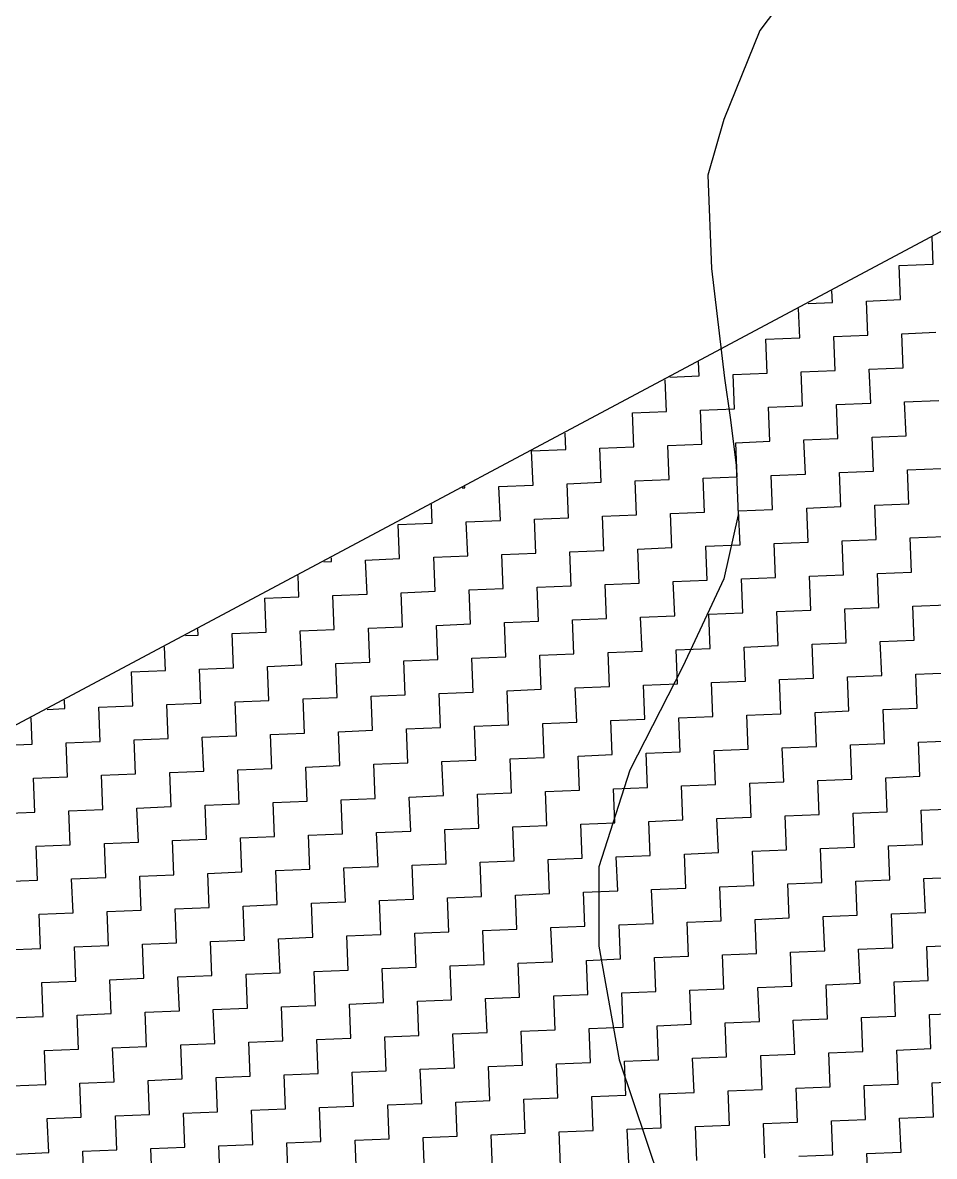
# Model space of a CAD drawing. Header units: metres. Extents: x 281802 to 284768, y 2076477 to 2081449.
# Drawn here: x 282218.1 to 282333.2, y 2077022.1 to 2077165.3 of the extents above; entities that cross this region are included whole.
import ezdxf

# ---------------------------------------------------------------- set-up
doc = ezdxf.new("R2010")
doc.units = ezdxf.units.M
for name, color, linetype in [('LINE_WATER', 4, 'Continuous'), ('POLY_HATCH', 12, 'Continuous'), ('POLY_PARCEL', 6, 'Continuous')]:
    doc.layers.add(name, color=color, linetype=linetype)

msp = doc.modelspace()

# ---------------------------------------------------------------- linework, layer by layer
at = {"layer": 'LINE_WATER'}
for p, q in [((282318.88, 2077174.55), (282311.15, 2077164.25)), ((282311.15, 2077164.25), (282306.61, 2077153.04)), ((282306.61, 2077153.04), (282304.59, 2077146.02)), ((282304.59, 2077146.02), (282305.07, 2077134.22)), ((282305.07, 2077134.22), (282306.68, 2077120.37)), ((282306.68, 2077120.37), (282307.41, 2077115.4)), ((282307.41, 2077115.4), (282308.18, 2077109.39)), ((282308.18, 2077109.39), (282308.44, 2077103.1)), ((282308.44, 2077103.1), (282306.6, 2077095.02)), ((282306.6, 2077095.02), (282301.43, 2077083.98)), ((282301.43, 2077083.98), (282294.74, 2077070.87)), ((282294.74, 2077070.87), (282290.81, 2077058.67)), ((282290.81, 2077058.67), (282290.82, 2077048.64)), ((282290.82, 2077048.64), (282293.41, 2077034.3)), ((282293.41, 2077034.3), (282298.88, 2077018.07))]:
    msp.add_line(p, q, dxfattribs=at)
at = {"layer": 'POLY_HATCH'}
msp.add_line((282517.72, 2077236.83), (282210.15, 2077072.83), dxfattribs=at)
at = {"layer": 'POLY_HATCH', "linetype": 'Continuous'}
for p, q in [((282333.06, 2077134.76), (282332.92, 2077138.16)), ((282328.76, 2077134.59), (282333.06, 2077134.76)), ((282328.93, 2077130.29), (282328.76, 2077134.59)), ((282320.33, 2077129.94), (282320.27, 2077131.41)), ((282317.28, 2077129.82), (282320.33, 2077129.94)), ((282324.63, 2077130.11), (282328.93, 2077130.29)), ((282324.81, 2077125.82), (282324.63, 2077130.11)), ((282316.21, 2077125.47), (282316.06, 2077129.17)), ((282320.51, 2077125.64), (282324.81, 2077125.82)), ((282320.68, 2077121.34), (282320.51, 2077125.64)), ((282329.11, 2077125.99), (282333.4, 2077126.16)), ((282329.28, 2077121.69), (282329.11, 2077125.99)), ((282311.91, 2077125.29), (282316.21, 2077125.47)), ((282312.09, 2077120.99), (282311.91, 2077125.29)), ((282303.49, 2077120.65), (282303.42, 2077122.42)), ((282316.38, 2077121.17), (282320.68, 2077121.34)), ((282324.98, 2077121.52), (282329.28, 2077121.69)), ((282325.16, 2077117.22), (282324.98, 2077121.52)), ((282299.36, 2077116.17), (282299.2, 2077120.18)), ((282299.8, 2077120.5), (282303.49, 2077120.65)), ((282307.79, 2077120.82), (282312.09, 2077120.99)), ((282307.96, 2077116.52), (282307.79, 2077120.82)), ((282316.56, 2077116.87), (282316.38, 2077121.17)), ((282320.86, 2077117.04), (282325.16, 2077117.22)), ((282321.03, 2077112.75), (282320.86, 2077117.04)), ((282329.45, 2077117.39), (282333.75, 2077117.57)), ((282329.63, 2077113.09), (282329.45, 2077117.39)), ((282295.07, 2077116), (282299.36, 2077116.17)), ((282295.24, 2077111.7), (282295.07, 2077116)), ((282303.66, 2077116.35), (282307.96, 2077116.52)), ((282303.84, 2077112.05), (282303.66, 2077116.35)), ((282312.26, 2077116.7), (282316.56, 2077116.87)), ((282312.43, 2077112.4), (282312.26, 2077116.7)), ((282286.64, 2077111.35), (282286.56, 2077113.44)), ((282316.73, 2077112.57), (282321.03, 2077112.75)), ((282325.33, 2077112.92), (282329.63, 2077113.09)), ((282325.5, 2077108.62), (282325.33, 2077112.92)), ((282282.34, 2077111.18), (282286.64, 2077111.35)), ((282290.94, 2077111.53), (282295.24, 2077111.7)), ((282291.11, 2077107.23), (282290.94, 2077111.53)), ((282299.54, 2077111.87), (282303.84, 2077112.05)), ((282299.71, 2077107.58), (282299.54, 2077111.87)), ((282308.14, 2077112.22), (282312.43, 2077112.4)), ((282308.31, 2077107.92), (282308.14, 2077112.22)), ((282316.91, 2077108.27), (282316.73, 2077112.57)), ((282282.52, 2077106.88), (282282.34, 2077111.18)), ((282321.21, 2077108.45), (282325.5, 2077108.62)), ((282321.38, 2077104.15), (282321.21, 2077108.45)), ((282329.8, 2077108.8), (282334.1, 2077108.97)), ((282329.98, 2077104.5), (282329.8, 2077108.8)), ((282286.82, 2077107.05), (282291.11, 2077107.23)), ((282286.99, 2077102.75), (282286.82, 2077107.05)), ((282295.41, 2077107.4), (282299.71, 2077107.58)), ((282295.59, 2077103.1), (282295.41, 2077107.4)), ((282304.01, 2077107.75), (282308.31, 2077107.92)), ((282304.18, 2077103.45), (282304.01, 2077107.75)), ((282312.61, 2077108.1), (282316.91, 2077108.27)), ((282312.78, 2077103.8), (282312.61, 2077108.1)), ((282273.58, 2077106.52), (282273.92, 2077106.53)), ((282273.92, 2077106.53), (282273.91, 2077106.69)), ((282278.22, 2077106.71), (282282.52, 2077106.88)), ((282278.39, 2077102.41), (282278.22, 2077106.71)), ((282269.8, 2077102.06), (282269.7, 2077104.45)), ((282317.08, 2077103.97), (282321.38, 2077104.15)), ((282325.68, 2077104.32), (282329.98, 2077104.5)), ((282325.85, 2077100.02), (282325.68, 2077104.32)), ((282282.69, 2077102.58), (282286.99, 2077102.75)), ((282291.29, 2077102.93), (282295.59, 2077103.1)), ((282291.46, 2077098.63), (282291.29, 2077102.93)), ((282299.89, 2077103.28), (282304.18, 2077103.45)), ((282300.06, 2077098.98), (282299.89, 2077103.28)), ((282308.48, 2077103.63), (282312.78, 2077103.8)), ((282308.66, 2077099.33), (282308.48, 2077103.63)), ((282317.25, 2077099.68), (282317.08, 2077103.97)), ((282265.5, 2077101.88), (282269.8, 2077102.06)), ((282265.67, 2077097.59), (282265.5, 2077101.88)), ((282274.09, 2077102.23), (282278.39, 2077102.41)), ((282274.27, 2077097.93), (282274.09, 2077102.23)), ((282282.87, 2077098.28), (282282.69, 2077102.58)), ((282321.55, 2077099.85), (282325.85, 2077100.02)), ((282321.73, 2077095.55), (282321.55, 2077099.85)), ((282330.15, 2077100.2), (282334.45, 2077100.37)), ((282330.32, 2077095.9), (282330.15, 2077100.2)), ((282287.16, 2077098.46), (282291.46, 2077098.63)), ((282287.34, 2077094.16), (282287.16, 2077098.46)), ((282295.76, 2077098.8), (282300.06, 2077098.98)), ((282295.94, 2077094.51), (282295.76, 2077098.8)), ((282304.36, 2077099.15), (282308.66, 2077099.33)), ((282304.53, 2077094.85), (282304.36, 2077099.15)), ((282312.96, 2077099.5), (282317.25, 2077099.68)), ((282313.13, 2077095.2), (282312.96, 2077099.5)), ((282256.11, 2077097.2), (282257.07, 2077097.24)), ((282257.07, 2077097.24), (282257.06, 2077097.7)), ((282261.37, 2077097.41), (282265.67, 2077097.59)), ((282261.55, 2077093.11), (282261.37, 2077097.41)), ((282269.97, 2077097.76), (282274.27, 2077097.93)), ((282270.14, 2077093.46), (282269.97, 2077097.76)), ((282278.57, 2077098.11), (282282.87, 2077098.28)), ((282278.74, 2077093.81), (282278.57, 2077098.11)), ((282317.43, 2077095.38), (282321.73, 2077095.55)), ((282326.03, 2077095.73), (282330.32, 2077095.9)), ((282326.2, 2077091.43), (282326.03, 2077095.73)), ((282252.95, 2077092.76), (282252.84, 2077095.46)), ((282283.04, 2077093.98), (282287.34, 2077094.16)), ((282291.64, 2077094.33), (282295.94, 2077094.51)), ((282291.81, 2077090.03), (282291.64, 2077094.33)), ((282300.23, 2077094.68), (282304.53, 2077094.85)), ((282300.41, 2077090.38), (282300.23, 2077094.68)), ((282308.83, 2077095.03), (282313.13, 2077095.2)), ((282309.01, 2077090.73), (282308.83, 2077095.03)), ((282317.6, 2077091.08), (282317.43, 2077095.38)), ((282248.65, 2077092.59), (282252.95, 2077092.76)), ((282257.25, 2077092.94), (282261.55, 2077093.11)), ((282257.42, 2077088.64), (282257.25, 2077092.94)), ((282265.85, 2077093.29), (282270.14, 2077093.46)), ((282266.02, 2077088.99), (282265.85, 2077093.29)), ((282274.44, 2077093.64), (282278.74, 2077093.81)), ((282274.62, 2077089.34), (282274.44, 2077093.64)), ((282283.21, 2077089.68), (282283.04, 2077093.98)), ((282248.83, 2077088.29), (282248.65, 2077092.59)), ((282321.9, 2077091.25), (282326.2, 2077091.43)), ((282322.08, 2077086.95), (282321.9, 2077091.25)), ((282330.5, 2077091.6), (282334.8, 2077091.77)), ((282330.67, 2077087.3), (282330.5, 2077091.6)), ((282287.51, 2077089.86), (282291.81, 2077090.03)), ((282287.69, 2077085.56), (282287.51, 2077089.86)), ((282296.11, 2077090.21), (282300.41, 2077090.38)), ((282296.28, 2077085.91), (282296.11, 2077090.21)), ((282304.71, 2077090.56), (282309.01, 2077090.73)), ((282304.88, 2077086.26), (282304.71, 2077090.56)), ((282313.3, 2077090.9), (282317.6, 2077091.08)), ((282313.48, 2077086.61), (282313.3, 2077090.9)), ((282240.23, 2077087.94), (282240.2, 2077088.72)), ((282253.12, 2077088.47), (282257.42, 2077088.64)), ((282253.3, 2077084.17), (282253.12, 2077088.47)), ((282261.72, 2077088.81), (282266.02, 2077088.99)), ((282261.9, 2077084.52), (282261.72, 2077088.81)), ((282270.32, 2077089.16), (282274.62, 2077089.34)), ((282270.49, 2077084.86), (282270.32, 2077089.16)), ((282278.92, 2077089.51), (282283.21, 2077089.68)), ((282279.09, 2077085.21), (282278.92, 2077089.51)), ((282238.63, 2077087.88), (282240.23, 2077087.94)), ((282244.53, 2077088.12), (282248.83, 2077088.29)), ((282244.7, 2077083.82), (282244.53, 2077088.12)), ((282317.78, 2077086.78), (282322.08, 2077086.95)), ((282326.37, 2077087.13), (282330.67, 2077087.3)), ((282326.55, 2077082.83), (282326.37, 2077087.13)), ((282236.1, 2077083.47), (282235.98, 2077086.47)), ((282283.39, 2077085.39), (282287.69, 2077085.56)), ((282291.99, 2077085.73), (282296.28, 2077085.91)), ((282292.16, 2077081.44), (282291.99, 2077085.73)), ((282300.58, 2077086.08), (282304.88, 2077086.26)), ((282300.76, 2077081.78), (282300.58, 2077086.08)), ((282309.18, 2077086.43), (282313.48, 2077086.61)), ((282309.35, 2077082.13), (282309.18, 2077086.43)), ((282317.95, 2077082.48), (282317.78, 2077086.78)), ((282249, 2077083.99), (282253.3, 2077084.17)), ((282257.6, 2077084.34), (282261.9, 2077084.52)), ((282257.77, 2077080.04), (282257.6, 2077084.34)), ((282266.19, 2077084.69), (282270.49, 2077084.86)), ((282266.37, 2077080.39), (282266.19, 2077084.69)), ((282274.79, 2077085.04), (282279.09, 2077085.21)), ((282274.97, 2077080.74), (282274.79, 2077085.04)), ((282283.56, 2077081.09), (282283.39, 2077085.39)), ((282231.81, 2077083.3), (282236.1, 2077083.47)), ((282231.98, 2077079), (282231.81, 2077083.3)), ((282240.4, 2077083.64), (282244.7, 2077083.82)), ((282240.58, 2077079.35), (282240.4, 2077083.64)), ((282249.17, 2077079.69), (282249, 2077083.99)), ((282322.25, 2077082.66), (282326.55, 2077082.83)), ((282322.42, 2077078.36), (282322.25, 2077082.66)), ((282330.85, 2077083), (282335.15, 2077083.18)), ((282331.02, 2077078.7), (282330.85, 2077083)), ((282287.86, 2077081.26), (282292.16, 2077081.44)), ((282288.04, 2077076.96), (282287.86, 2077081.26)), ((282296.46, 2077081.61), (282300.76, 2077081.78)), ((282296.63, 2077077.31), (282296.46, 2077081.61)), ((282305.06, 2077081.96), (282309.35, 2077082.13)), ((282305.23, 2077077.66), (282305.06, 2077081.96)), ((282313.65, 2077082.31), (282317.95, 2077082.48)), ((282313.83, 2077078.01), (282313.65, 2077082.31)), ((282253.47, 2077079.87), (282257.77, 2077080.04)), ((282253.65, 2077075.57), (282253.47, 2077079.87)), ((282262.07, 2077080.22), (282266.37, 2077080.39)), ((282262.24, 2077075.92), (282262.07, 2077080.22)), ((282270.67, 2077080.57), (282274.97, 2077080.74)), ((282270.84, 2077076.27), (282270.67, 2077080.57)), ((282279.26, 2077080.91), (282283.56, 2077081.09)), ((282279.44, 2077076.61), (282279.26, 2077080.91)), ((282221.15, 2077078.56), (282223.38, 2077078.65)), ((282223.38, 2077078.65), (282223.34, 2077079.73)), ((282227.68, 2077078.82), (282231.98, 2077079)), ((282227.86, 2077074.52), (282227.68, 2077078.82)), ((282236.28, 2077079.17), (282240.58, 2077079.35)), ((282236.45, 2077074.87), (282236.28, 2077079.17)), ((282244.88, 2077079.52), (282249.17, 2077079.69)), ((282245.05, 2077075.22), (282244.88, 2077079.52)), ((282318.13, 2077078.18), (282322.42, 2077078.36)), ((282326.72, 2077078.53), (282331.02, 2077078.7)), ((282326.9, 2077074.23), (282326.72, 2077078.53)), ((282219.26, 2077074.18), (282219.12, 2077077.48)), ((282283.74, 2077076.79), (282288.04, 2077076.96)), ((282292.33, 2077077.14), (282296.63, 2077077.31)), ((282292.51, 2077072.84), (282292.33, 2077077.14)), ((282300.93, 2077077.49), (282305.23, 2077077.66)), ((282301.11, 2077073.19), (282300.93, 2077077.49)), ((282309.53, 2077077.83), (282313.83, 2077078.01)), ((282309.7, 2077073.54), (282309.53, 2077077.83)), ((282318.3, 2077073.88), (282318.13, 2077078.18)), ((282249.35, 2077075.4), (282253.65, 2077075.57)), ((282257.95, 2077075.74), (282262.24, 2077075.92)), ((282258.12, 2077071.45), (282257.95, 2077075.74)), ((282266.54, 2077076.09), (282270.84, 2077076.27)), ((282266.72, 2077071.79), (282266.54, 2077076.09)), ((282275.14, 2077076.44), (282279.44, 2077076.61)), ((282275.31, 2077072.14), (282275.14, 2077076.44)), ((282283.91, 2077072.49), (282283.74, 2077076.79)), ((282214.96, 2077074), (282219.26, 2077074.18)), ((282223.56, 2077074.35), (282227.86, 2077074.52)), ((282223.73, 2077070.05), (282223.56, 2077074.35)), ((282232.15, 2077074.7), (282236.45, 2077074.87)), ((282232.33, 2077070.4), (282232.15, 2077074.7)), ((282240.75, 2077075.05), (282245.05, 2077075.22)), ((282240.93, 2077070.75), (282240.75, 2077075.05)), ((282249.52, 2077071.1), (282249.35, 2077075.4)), ((282322.6, 2077074.06), (282326.9, 2077074.23)), ((282322.77, 2077069.76), (282322.6, 2077074.06)), ((282331.2, 2077074.41), (282335.49, 2077074.58)), ((282331.37, 2077070.11), (282331.2, 2077074.41)), ((282288.21, 2077072.66), (282292.51, 2077072.84)), ((282288.38, 2077068.37), (282288.21, 2077072.66)), ((282296.81, 2077073.01), (282301.11, 2077073.19)), ((282296.98, 2077068.71), (282296.81, 2077073.01)), ((282305.4, 2077073.36), (282309.7, 2077073.54)), ((282305.58, 2077069.06), (282305.4, 2077073.36)), ((282314, 2077073.71), (282318.3, 2077073.88)), ((282314.18, 2077069.41), (282314, 2077073.71)), ((282253.82, 2077071.27), (282258.12, 2077071.45)), ((282254, 2077066.97), (282253.82, 2077071.27)), ((282262.42, 2077071.62), (282266.72, 2077071.79)), ((282262.59, 2077067.32), (282262.42, 2077071.62)), ((282271.02, 2077071.97), (282275.31, 2077072.14)), ((282271.19, 2077067.67), (282271.02, 2077071.97)), ((282279.61, 2077072.32), (282283.91, 2077072.49)), ((282279.79, 2077068.02), (282279.61, 2077072.32)), ((282219.43, 2077069.88), (282223.73, 2077070.05)), ((282219.61, 2077065.58), (282219.43, 2077069.88)), ((282228.03, 2077070.23), (282232.33, 2077070.4)), ((282228.2, 2077065.93), (282228.03, 2077070.23)), ((282236.63, 2077070.57), (282240.93, 2077070.75)), ((282236.8, 2077066.28), (282236.63, 2077070.57)), ((282245.22, 2077070.92), (282249.52, 2077071.1)), ((282245.4, 2077066.62), (282245.22, 2077070.92)), ((282318.47, 2077069.59), (282322.77, 2077069.76)), ((282327.07, 2077069.93), (282331.37, 2077070.11)), ((282327.25, 2077065.63), (282327.07, 2077069.93)), ((282284.09, 2077068.19), (282288.38, 2077068.37)), ((282292.68, 2077068.54), (282296.98, 2077068.71)), ((282292.86, 2077064.24), (282292.68, 2077068.54)), ((282301.28, 2077068.89), (282305.58, 2077069.06)), ((282301.45, 2077064.59), (282301.28, 2077068.89)), ((282309.88, 2077069.24), (282314.18, 2077069.41)), ((282310.05, 2077064.94), (282309.88, 2077069.24)), ((282318.65, 2077065.29), (282318.47, 2077069.59)), ((282249.7, 2077066.8), (282254, 2077066.97)), ((282258.29, 2077067.15), (282262.59, 2077067.32)), ((282258.47, 2077062.85), (282258.29, 2077067.15)), ((282266.89, 2077067.49), (282271.19, 2077067.67)), ((282267.07, 2077063.2), (282266.89, 2077067.49)), ((282275.49, 2077067.84), (282279.79, 2077068.02)), ((282275.66, 2077063.54), (282275.49, 2077067.84)), ((282284.26, 2077063.89), (282284.09, 2077068.19)), ((282215.31, 2077065.4), (282219.61, 2077065.58)), ((282223.9, 2077065.75), (282228.2, 2077065.93)), ((282224.08, 2077061.45), (282223.9, 2077065.75)), ((282232.5, 2077066.1), (282236.8, 2077066.28)), ((282232.68, 2077061.8), (282232.5, 2077066.1)), ((282241.1, 2077066.45), (282245.4, 2077066.62)), ((282241.27, 2077062.15), (282241.1, 2077066.45)), ((282249.87, 2077062.5), (282249.7, 2077066.8)), ((282322.95, 2077065.46), (282327.25, 2077065.63)), ((282331.54, 2077065.81), (282335.84, 2077065.98)), ((282331.72, 2077061.51), (282331.54, 2077065.81)), ((282288.56, 2077064.07), (282292.86, 2077064.24)), ((282288.73, 2077059.77), (282288.56, 2077064.07)), ((282297.16, 2077064.42), (282301.45, 2077064.59)), ((282297.33, 2077060.12), (282297.16, 2077064.42)), ((282305.75, 2077064.76), (282310.05, 2077064.94)), ((282305.93, 2077060.47), (282305.75, 2077064.76)), ((282314.35, 2077065.11), (282318.65, 2077065.29)), ((282314.52, 2077060.81), (282314.35, 2077065.11)), ((282323.12, 2077061.16), (282322.95, 2077065.46)), ((282254.17, 2077062.67), (282258.47, 2077062.85)), ((282254.34, 2077058.38), (282254.17, 2077062.67)), ((282262.77, 2077063.02), (282267.07, 2077063.2)), ((282262.94, 2077058.72), (282262.77, 2077063.02)), ((282271.36, 2077063.37), (282275.66, 2077063.54)), ((282271.54, 2077059.07), (282271.36, 2077063.37)), ((282279.96, 2077063.72), (282284.26, 2077063.89)), ((282280.14, 2077059.42), (282279.96, 2077063.72)), ((282219.78, 2077061.28), (282224.08, 2077061.45)), ((282219.95, 2077056.98), (282219.78, 2077061.28)), ((282228.38, 2077061.63), (282232.68, 2077061.8)), ((282228.55, 2077057.33), (282228.38, 2077061.63)), ((282236.97, 2077061.98), (282241.27, 2077062.15)), ((282237.15, 2077057.68), (282236.97, 2077061.98)), ((282245.57, 2077062.33), (282249.87, 2077062.5)), ((282245.75, 2077058.03), (282245.57, 2077062.33)), ((282327.42, 2077061.34), (282331.72, 2077061.51)), ((282327.59, 2077057.04), (282327.42, 2077061.34)), ((282284.43, 2077059.59), (282288.73, 2077059.77)), ((282293.03, 2077059.94), (282297.33, 2077060.12)), ((282293.21, 2077055.64), (282293.03, 2077059.94)), ((282301.63, 2077060.29), (282305.93, 2077060.47)), ((282301.8, 2077055.99), (282301.63, 2077060.29)), ((282310.23, 2077060.64), (282314.52, 2077060.81)), ((282310.4, 2077056.34), (282310.23, 2077060.64)), ((282318.82, 2077060.99), (282323.12, 2077061.16)), ((282319, 2077056.69), (282318.82, 2077060.99)), ((282250.04, 2077058.2), (282254.34, 2077058.38)), ((282258.64, 2077058.55), (282262.94, 2077058.72)), ((282258.82, 2077054.25), (282258.64, 2077058.55)), ((282267.24, 2077058.9), (282271.54, 2077059.07)), ((282267.41, 2077054.6), (282267.24, 2077058.9)), ((282275.84, 2077059.25), (282280.14, 2077059.42)), ((282276.01, 2077054.95), (282275.84, 2077059.25)), ((282284.61, 2077055.3), (282284.43, 2077059.59)), ((282215.66, 2077056.81), (282219.95, 2077056.98)), ((282224.25, 2077057.16), (282228.55, 2077057.33)), ((282224.43, 2077052.86), (282224.25, 2077057.16)), ((282232.85, 2077057.5), (282237.15, 2077057.68)), ((282233.02, 2077053.21), (282232.85, 2077057.5)), ((282241.45, 2077057.85), (282245.75, 2077058.03)), ((282241.62, 2077053.55), (282241.45, 2077057.85)), ((282250.22, 2077053.9), (282250.04, 2077058.2)), ((282323.3, 2077056.86), (282327.59, 2077057.04)), ((282331.89, 2077057.21), (282336.19, 2077057.39)), ((282332.07, 2077052.91), (282331.89, 2077057.21)), ((282288.91, 2077055.47), (282293.21, 2077055.64)), ((282289.08, 2077051.17), (282288.91, 2077055.47)), ((282297.5, 2077055.82), (282301.8, 2077055.99)), ((282297.68, 2077051.52), (282297.5, 2077055.82)), ((282306.1, 2077056.17), (282310.4, 2077056.34)), ((282306.28, 2077051.87), (282306.1, 2077056.17)), ((282314.7, 2077056.52), (282319, 2077056.69)), ((282314.87, 2077052.22), (282314.7, 2077056.52)), ((282323.47, 2077052.56), (282323.3, 2077056.86)), ((282254.52, 2077054.08), (282258.82, 2077054.25)), ((282254.69, 2077049.78), (282254.52, 2077054.08)), ((282263.11, 2077054.42), (282267.41, 2077054.6)), ((282263.29, 2077050.13), (282263.11, 2077054.42)), ((282271.71, 2077054.77), (282276.01, 2077054.95)), ((282271.89, 2077050.47), (282271.71, 2077054.77)), ((282280.31, 2077055.12), (282284.61, 2077055.3)), ((282280.48, 2077050.82), (282280.31, 2077055.12)), ((282220.13, 2077052.68), (282224.43, 2077052.86)), ((282220.3, 2077048.38), (282220.13, 2077052.68)), ((282228.73, 2077053.03), (282233.02, 2077053.21)), ((282228.9, 2077048.73), (282228.73, 2077053.03)), ((282237.32, 2077053.38), (282241.62, 2077053.55)), ((282237.5, 2077049.08), (282237.32, 2077053.38)), ((282245.92, 2077053.73), (282250.22, 2077053.9)), ((282246.09, 2077049.43), (282245.92, 2077053.73)), ((282327.77, 2077052.74), (282332.07, 2077052.91)), ((282327.94, 2077048.44), (282327.77, 2077052.74)), ((282284.78, 2077051), (282289.08, 2077051.17)), ((282293.38, 2077051.35), (282297.68, 2077051.52)), ((282293.55, 2077047.05), (282293.38, 2077051.35)), ((282301.98, 2077051.69), (282306.28, 2077051.87)), ((282302.15, 2077047.4), (282301.98, 2077051.69)), ((282310.57, 2077052.04), (282314.87, 2077052.22)), ((282310.75, 2077047.74), (282310.57, 2077052.04)), ((282319.17, 2077052.39), (282323.47, 2077052.56)), ((282319.35, 2077048.09), (282319.17, 2077052.39)), ((282250.39, 2077049.6), (282254.69, 2077049.78)), ((282258.99, 2077049.95), (282263.29, 2077050.13)), ((282259.16, 2077045.65), (282258.99, 2077049.95)), ((282267.59, 2077050.3), (282271.89, 2077050.47)), ((282267.76, 2077046), (282267.59, 2077050.3)), ((282276.18, 2077050.65), (282280.48, 2077050.82)), ((282276.36, 2077046.35), (282276.18, 2077050.65)), ((282284.96, 2077046.7), (282284.78, 2077051)), ((282216, 2077048.21), (282220.3, 2077048.38)), ((282224.6, 2077048.56), (282228.9, 2077048.73)), ((282224.78, 2077044.26), (282224.6, 2077048.56)), ((282233.2, 2077048.91), (282237.5, 2077049.08)), ((282233.37, 2077044.61), (282233.2, 2077048.91)), ((282241.8, 2077049.26), (282246.09, 2077049.43)), ((282241.97, 2077044.96), (282241.8, 2077049.26)), ((282250.57, 2077045.31), (282250.39, 2077049.6)), ((282323.64, 2077048.27), (282327.94, 2077048.44)), ((282332.24, 2077048.61), (282336.54, 2077048.79)), ((282332.42, 2077044.32), (282332.24, 2077048.61)), ((282289.25, 2077046.87), (282293.55, 2077047.05)), ((282289.43, 2077042.57), (282289.25, 2077046.87)), ((282297.85, 2077047.22), (282302.15, 2077047.4)), ((282298.03, 2077042.92), (282297.85, 2077047.22)), ((282306.45, 2077047.57), (282310.75, 2077047.74)), ((282306.62, 2077043.27), (282306.45, 2077047.57)), ((282315.05, 2077047.92), (282319.35, 2077048.09)), ((282315.22, 2077043.62), (282315.05, 2077047.92)), ((282323.82, 2077043.97), (282323.64, 2077048.27)), ((282254.87, 2077045.48), (282259.16, 2077045.65)), ((282255.04, 2077041.18), (282254.87, 2077045.48)), ((282263.46, 2077045.83), (282267.76, 2077046)), ((282263.64, 2077041.53), (282263.46, 2077045.83)), ((282272.06, 2077046.18), (282276.36, 2077046.35)), ((282272.23, 2077041.88), (282272.06, 2077046.18)), ((282280.66, 2077046.52), (282284.96, 2077046.7)), ((282280.83, 2077042.23), (282280.66, 2077046.52)), ((282220.48, 2077044.09), (282224.78, 2077044.26)), ((282220.65, 2077039.79), (282220.48, 2077044.09)), ((282229.07, 2077044.43), (282233.37, 2077044.61)), ((282229.25, 2077040.14), (282229.07, 2077044.43)), ((282237.67, 2077044.78), (282241.97, 2077044.96)), ((282237.85, 2077040.48), (282237.67, 2077044.78)), ((282246.27, 2077045.13), (282250.57, 2077045.31)), ((282246.44, 2077040.83), (282246.27, 2077045.13)), ((282328.12, 2077044.14), (282332.42, 2077044.32)), ((282328.29, 2077039.84), (282328.12, 2077044.14)), ((282285.13, 2077042.4), (282289.43, 2077042.57)), ((282293.73, 2077042.75), (282298.03, 2077042.92)), ((282293.9, 2077038.45), (282293.73, 2077042.75)), ((282302.32, 2077043.1), (282306.62, 2077043.27)), ((282302.5, 2077038.8), (282302.32, 2077043.1)), ((282310.92, 2077043.45), (282315.22, 2077043.62)), ((282311.1, 2077039.15), (282310.92, 2077043.45)), ((282319.52, 2077043.79), (282323.82, 2077043.97)), ((282319.69, 2077039.49), (282319.52, 2077043.79)), ((282250.74, 2077041.01), (282255.04, 2077041.18)), ((282259.34, 2077041.35), (282263.64, 2077041.53)), ((282259.51, 2077037.06), (282259.34, 2077041.35)), ((282267.94, 2077041.7), (282272.23, 2077041.88)), ((282268.11, 2077037.4), (282267.94, 2077041.7)), ((282276.53, 2077042.05), (282280.83, 2077042.23)), ((282276.71, 2077037.75), (282276.53, 2077042.05)), ((282285.3, 2077038.1), (282285.13, 2077042.4)), ((282216.35, 2077039.61), (282220.65, 2077039.79)), ((282224.95, 2077039.96), (282229.25, 2077040.14)), ((282225.12, 2077035.66), (282224.95, 2077039.96)), ((282233.55, 2077040.31), (282237.85, 2077040.48)), ((282233.72, 2077036.01), (282233.55, 2077040.31)), ((282242.14, 2077040.66), (282246.44, 2077040.83)), ((282242.32, 2077036.36), (282242.14, 2077040.66)), ((282250.92, 2077036.71), (282250.74, 2077041.01)), ((282323.99, 2077039.67), (282328.29, 2077039.84)), ((282332.59, 2077040.02), (282336.89, 2077040.19)), ((282332.76, 2077035.72), (282332.59, 2077040.02)), ((282289.6, 2077038.28), (282293.9, 2077038.45)), ((282289.78, 2077033.98), (282289.6, 2077038.28)), ((282298.2, 2077038.62), (282302.5, 2077038.8)), ((282298.37, 2077034.33), (282298.2, 2077038.62)), ((282306.8, 2077038.97), (282311.1, 2077039.15)), ((282306.97, 2077034.67), (282306.8, 2077038.97)), ((282315.39, 2077039.32), (282319.69, 2077039.49)), ((282315.57, 2077035.02), (282315.39, 2077039.32)), ((282324.17, 2077035.37), (282323.99, 2077039.67)), ((282255.21, 2077036.88), (282259.51, 2077037.06)), ((282255.39, 2077032.58), (282255.21, 2077036.88)), ((282263.81, 2077037.23), (282268.11, 2077037.4)), ((282263.99, 2077032.93), (282263.81, 2077037.23)), ((282272.41, 2077037.58), (282276.71, 2077037.75)), ((282272.58, 2077033.28), (282272.41, 2077037.58)), ((282281.01, 2077037.93), (282285.3, 2077038.1)), ((282281.18, 2077033.63), (282281.01, 2077037.93)), ((282220.83, 2077035.49), (282225.12, 2077035.66)), ((282221, 2077031.19), (282220.83, 2077035.49)), ((282229.42, 2077035.84), (282233.72, 2077036.01)), ((282229.6, 2077031.54), (282229.42, 2077035.84)), ((282238.02, 2077036.19), (282242.32, 2077036.36)), ((282238.19, 2077031.89), (282238.02, 2077036.19)), ((282246.62, 2077036.53), (282250.92, 2077036.71)), ((282246.79, 2077032.24), (282246.62, 2077036.53)), ((282328.46, 2077035.54), (282332.76, 2077035.72)), ((282328.64, 2077031.25), (282328.46, 2077035.54)), ((282285.48, 2077033.8), (282289.78, 2077033.98)), ((282294.08, 2077034.15), (282298.37, 2077034.33)), ((282294.25, 2077029.85), (282294.08, 2077034.15)), ((282302.67, 2077034.5), (282306.97, 2077034.67)), ((282302.85, 2077030.2), (282302.67, 2077034.5)), ((282311.27, 2077034.85), (282315.57, 2077035.02)), ((282311.44, 2077030.55), (282311.27, 2077034.85)), ((282319.87, 2077035.2), (282324.17, 2077035.37)), ((282320.04, 2077030.9), (282319.87, 2077035.2)), ((282251.09, 2077032.41), (282255.39, 2077032.58)), ((282259.69, 2077032.76), (282263.99, 2077032.93)), ((282259.86, 2077028.46), (282259.69, 2077032.76)), ((282268.28, 2077033.11), (282272.58, 2077033.28)), ((282268.46, 2077028.81), (282268.28, 2077033.11)), ((282276.88, 2077033.45), (282281.18, 2077033.63)), ((282277.06, 2077029.16), (282276.88, 2077033.45)), ((282285.65, 2077029.5), (282285.48, 2077033.8)), ((282216.7, 2077031.02), (282221, 2077031.19)), ((282225.3, 2077031.36), (282229.6, 2077031.54)), ((282225.47, 2077027.07), (282225.3, 2077031.36)), ((282233.9, 2077031.71), (282238.19, 2077031.89)), ((282234.07, 2077027.41), (282233.9, 2077031.71)), ((282242.49, 2077032.06), (282246.79, 2077032.24)), ((282242.67, 2077027.76), (282242.49, 2077032.06)), ((282251.26, 2077028.11), (282251.09, 2077032.41)), ((282324.34, 2077031.07), (282328.64, 2077031.25)), ((282332.94, 2077031.42), (282337.24, 2077031.59)), ((282333.11, 2077027.12), (282332.94, 2077031.42)), ((282289.95, 2077029.68), (282294.25, 2077029.85)), ((282298.55, 2077030.03), (282302.85, 2077030.2)), ((282298.72, 2077025.73), (282298.55, 2077030.03)), ((282307.15, 2077030.38), (282311.44, 2077030.55)), ((282307.32, 2077026.08), (282307.15, 2077030.38)), ((282315.74, 2077030.72), (282320.04, 2077030.9)), ((282315.92, 2077026.42), (282315.74, 2077030.72)), ((282324.51, 2077026.77), (282324.34, 2077031.07)), ((282255.56, 2077028.28), (282259.86, 2077028.46)), ((282255.74, 2077023.99), (282255.56, 2077028.28)), ((282264.16, 2077028.63), (282268.46, 2077028.81)), ((282264.33, 2077024.33), (282264.16, 2077028.63)), ((282272.76, 2077028.98), (282277.06, 2077029.16)), ((282272.93, 2077024.68), (282272.76, 2077028.98)), ((282281.35, 2077029.33), (282285.65, 2077029.5)), ((282281.53, 2077025.03), (282281.35, 2077029.33)), ((282290.13, 2077025.38), (282289.95, 2077029.68)), ((282221.17, 2077026.89), (282225.47, 2077027.07)), ((282221.35, 2077022.59), (282221.17, 2077026.89)), ((282229.77, 2077027.24), (282234.07, 2077027.41)), ((282229.95, 2077022.94), (282229.77, 2077027.24)), ((282238.37, 2077027.59), (282242.67, 2077027.76)), ((282238.54, 2077023.29), (282238.37, 2077027.59)), ((282246.97, 2077027.94), (282251.26, 2077028.11)), ((282247.14, 2077023.64), (282246.97, 2077027.94)), ((282328.81, 2077026.95), (282333.11, 2077027.12)), ((282328.99, 2077022.65), (282328.81, 2077026.95)), ((282294.42, 2077025.55), (282298.72, 2077025.73)), ((282294.6, 2077021.26), (282294.42, 2077025.55)), ((282303.02, 2077025.9), (282307.32, 2077026.08)), ((282303.2, 2077021.6), (282303.02, 2077025.9)), ((282311.62, 2077026.25), (282315.92, 2077026.42)), ((282311.79, 2077021.95), (282311.62, 2077026.25)), ((282320.22, 2077026.6), (282324.51, 2077026.77)), ((282320.39, 2077022.3), (282320.22, 2077026.6)), ((282251.44, 2077023.81), (282255.74, 2077023.99)), ((282260.04, 2077024.16), (282264.33, 2077024.33)), ((282260.21, 2077019.86), (282260.04, 2077024.16)), ((282268.63, 2077024.51), (282272.93, 2077024.68)), ((282268.81, 2077020.21), (282268.63, 2077024.51)), ((282277.23, 2077024.86), (282281.53, 2077025.03)), ((282277.4, 2077020.56), (282277.23, 2077024.86)), ((282285.83, 2077025.21), (282290.13, 2077025.38)), ((282286, 2077020.91), (282285.83, 2077025.21)), ((282217.05, 2077022.42), (282221.35, 2077022.59)), ((282225.65, 2077022.77), (282229.95, 2077022.94)), ((282225.82, 2077018.47), (282225.65, 2077022.77)), ((282234.24, 2077023.12), (282238.54, 2077023.29)), ((282234.42, 2077018.82), (282234.24, 2077023.12)), ((282242.84, 2077023.46), (282247.14, 2077023.64)), ((282243.02, 2077019.17), (282242.84, 2077023.46)), ((282251.61, 2077019.51), (282251.44, 2077023.81)), ((282324.69, 2077022.47), (282328.99, 2077022.65)), ((282316.09, 2077022.13), (282320.39, 2077022.3)), ((282324.86, 2077018.18), (282324.69, 2077022.47))]:
    msp.add_line(p, q, dxfattribs=at)
at = {"layer": 'POLY_PARCEL'}
msp.add_line((282517.3, 2077236.61), (282209.72, 2077072.6), dxfattribs=at)

doc.saveas('drawing.dxf')
